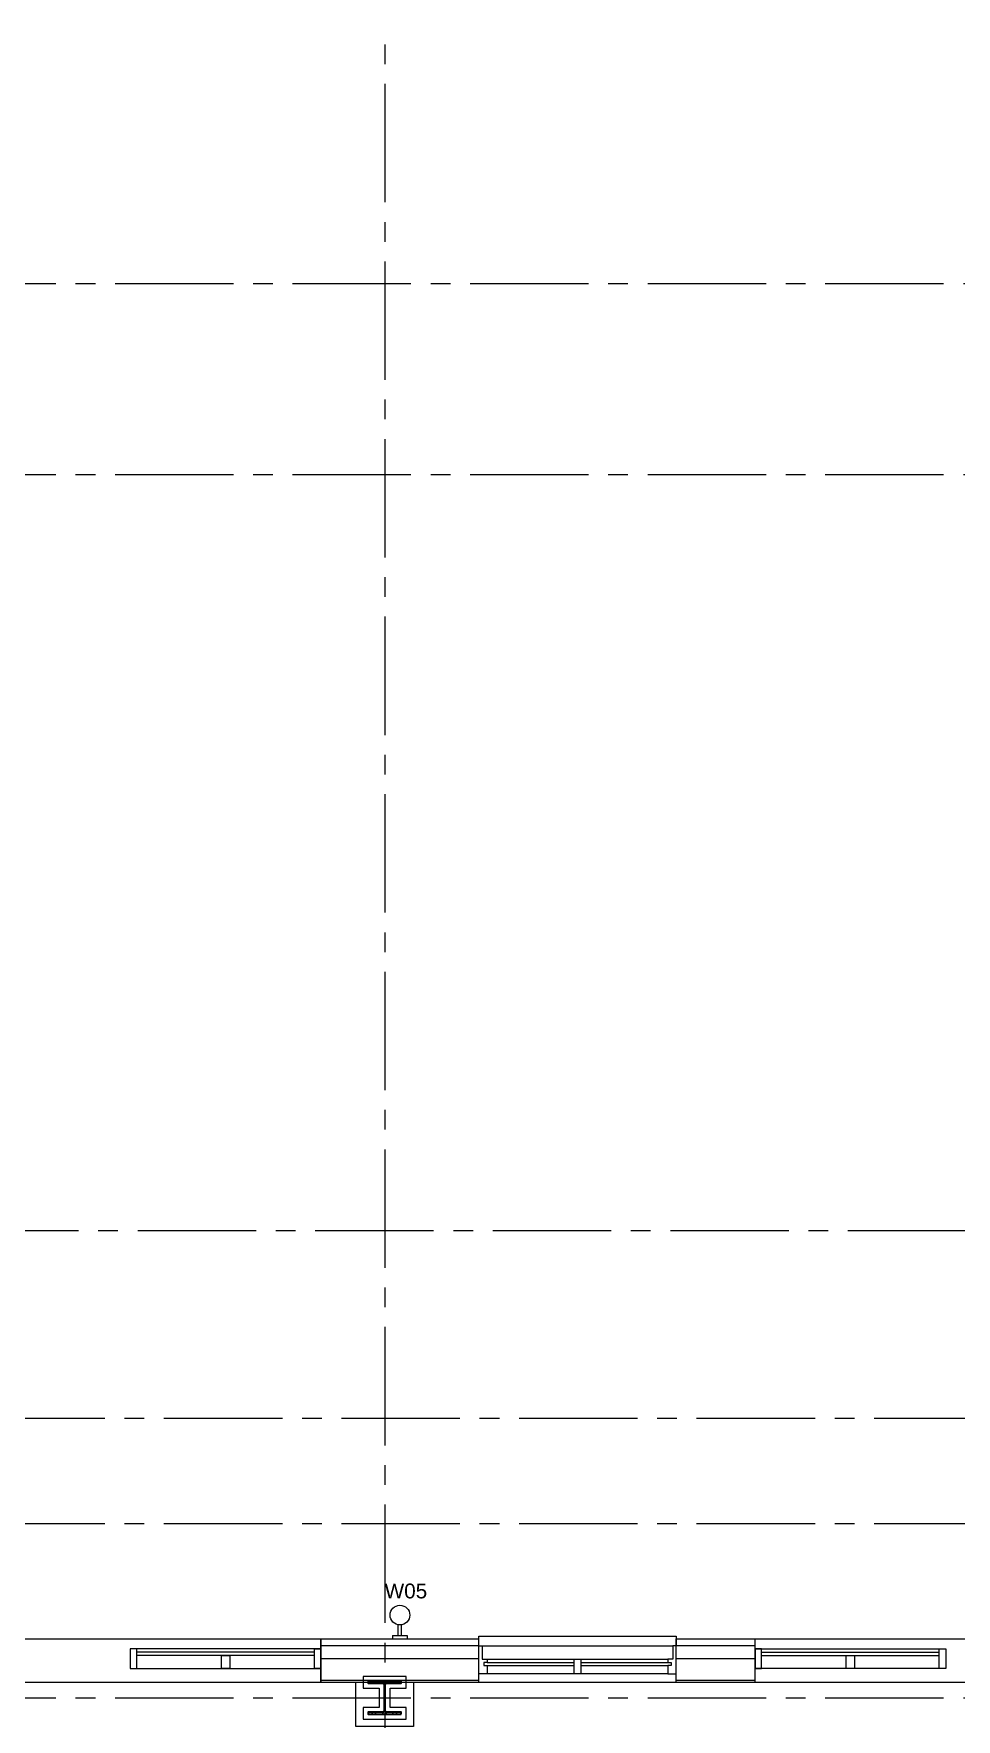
# Model space of a CAD drawing. Header units: inches. Extents: x -3700 to 367, y -844 to 2341.
# Drawn here: x -2687 to -2406, y 680 to 1193 of the extents above; entities that cross this region are included whole.
import ezdxf

# ---------------------------------------------------------------- set-up
doc = ezdxf.new("R2010")
doc.units = ezdxf.units.IN
doc.header["$LTSCALE"] = 48
doc.header["$MEASUREMENT"] = 0
doc.linetypes.add('1112 - 0-Base$0$CENTER2', pattern=[1.125, 0.75, -0.125, 0.125, -0.125])
doc.linetypes.add('1112 - 0-Base$0$HIDDEN', pattern=[0.375, 0.25, -0.125])
for name, color, linetype, lineweight in [('1112 - 0-Base$0$A-Detl-Hatch', 1, 'Continuous', 18), ('1112 - 0-Base$0$S-Detl-Hatch', 1, 'Continuous', 18), ('1112 - 0-Base$0$S-Detl-Wide', 3, 'Continuous', 35)]:
    doc.layers.add(name, color=color, linetype=linetype, lineweight=lineweight)
for name, color, linetype in [('1112 - 0-Base$0$A-Door-Head', 8, 'Continuous'), ('1112 - 0-Base$0$A-Glaz', 6, 'Continuous'), ('1112 - 0-Base$0$A-Glaz-Sill', 8, 'Continuous'), ('1112 - 0-Base$0$A-Grid(3-32)', 8, '1112 - 0-Base$0$CENTER2'), ('1112 - 0-Base$0$A-Wall-Full', 3, 'Continuous'), ('1112 - 0-Base$0$A-Wall-Hatch', 15, 'Continuous'), ('A-Clng-Fixture', 3, 'Continuous')]:
    doc.layers.add(name, color=color, linetype=linetype)
doc.styles.get("Standard").update_dxf_attribs({"font": 'arial.ttf'})

# ---------------------------------------------------------------- blocks, each defined once
blk = doc.blocks.new('CYLINDER WALL LIGHT')
for p, q in [((-2.25, 1), (2.25, 1)), ((-2.25, 1), (-2.25, 0)), ((-2.25, 0), (2.25, 0)), ((-0.5, 1), (-0.5, 4.29)), ((0.5, 1), (0.5, 4.29)), ((2.25, 1), (2.25, 0))]:
    blk.add_line(p, q)
blk.add_circle((0.01, 7.25), 3)
blk.add_attdef('WXX', (-6.36, 12), '', height=4.5)
blk = doc.blocks.new('1112 - 0-Base$0$EXTERIOR WINDOW 4')
at = {"layer": '1112 - 0-Base$0$A-Glaz'}
for p, q in [((3139.62, -8499), (3194.62, -8499)), ((3139.62, -8500), (3166.12, -8500)), ((3139.62, -8501), (3166.12, -8501)), ((3168.12, -8500), (3194.62, -8500)), ((3168.12, -8501), (3194.62, -8501))]:
    blk.add_line(p, q, dxfattribs=at)
for points in [[(3139.62, -8501), (3139.62, -8503.5), (3137.12, -8503.5), (3137.12, -8495), (3138.12, -8495), (3138.12, -8499), (3139.62, -8499), (3139.62, -8500), (3138.62, -8500), (3138.62, -8501), (3139.62, -8501)], [(3194.62, -8501), (3194.62, -8503.5), (3197.12, -8503.5), (3197.12, -8495), (3196.12, -8495), (3196.12, -8499), (3194.62, -8499), (3194.62, -8500), (3195.62, -8500), (3195.62, -8501), (3194.62, -8501)]]:
    blk.add_lwpolyline(points, dxfattribs=at)
blk.add_lwpolyline([(3168.12, -8503.5), (3166.12, -8503.5), (3166.12, -8499), (3168.12, -8499)], close=True, dxfattribs=at)
at = {"layer": '1112 - 0-Base$0$A-Glaz-Sill'}
for p, q in [((3138.12, -8495), (3196.12, -8495)), ((3197.12, -8506.13), (3137.12, -8506.13)), ((3194.62, -8503.5), (3139.62, -8503.5))]:
    blk.add_line(p, q, dxfattribs=at)
blk.add_lwpolyline([(3137.12, -8495), (3137.12, -8492), (3197.12, -8492), (3197.12, -8495)], dxfattribs=at)
blk = doc.blocks.new('1112 - 0-Base$0$1ST FLOOR CORE & SHELL')
at = {"layer": '1112 - 0-Base$0$A-Glaz'}
for p, q in [((3083.12, -8496.88), (3029.12, -8496.88)), ((3083.12, -8497.88), (3029.12, -8497.88)), ((3219.13, -8496.88), (3273.13, -8496.88)), ((3219.13, -8497.88), (3273.13, -8497.88))]:
    blk.add_line(p, q, dxfattribs=at)
for points in [[(3027.12, -8501.88), (3029.12, -8501.88), (3029.12, -8495.88), (3027.12, -8495.88)], [(3054.87, -8497.88), (3057.37, -8497.88), (3057.37, -8501.88), (3054.87, -8501.88)], [(3085.12, -8501.88), (3083.12, -8501.88), (3083.12, -8495.88), (3085.12, -8495.88)], [(3217.13, -8501.88), (3219.13, -8501.88), (3219.13, -8495.88), (3217.13, -8495.88)], [(3244.88, -8497.88), (3247.38, -8497.88), (3247.38, -8501.88), (3244.88, -8501.88)], [(3275.13, -8501.88), (3273.13, -8501.88), (3273.13, -8495.88), (3275.13, -8495.88)]]:
    blk.add_lwpolyline(points, close=True, dxfattribs=at)
at = {"layer": '1112 - 0-Base$0$A-Glaz-Sill'}
for p, q in [((3085.12, -8495.88), (3029.12, -8495.88)), ((3217.13, -8495.88), (3273.13, -8495.88)), ((3029.12, -8501.88), (3085.12, -8501.88)), ((3273.13, -8501.88), (3217.13, -8501.88))]:
    blk.add_line(p, q, dxfattribs=at)
at = {"layer": '1112 - 0-Base$0$A-Wall-Full'}
for p, q in [((3085.12, -8492.88), (3133.12, -8492.88)), ((3085.12, -8506.13), (3085.12, -8492.88)), ((3133.12, -8506.13), (3133.12, -8492.88)), ((3193.12, -8492.88), (3217.13, -8492.88)), ((3193.12, -8506.13), (3193.12, -8492.88)), ((3217.13, -8506.13), (3217.13, -8492.88)), ((3133.12, -8506.13), (3085.12, -8506.13)), ((3217.13, -8506.13), (3193.12, -8506.13))]:
    blk.add_line(p, q, dxfattribs=at)
at = {"layer": '1112 - 0-Base$0$A-Wall-Hatch'}
for p, q in [((3085.12, -8494.88), (3133.12, -8494.88)), ((3193.12, -8494.88), (3217.13, -8494.88)), ((3133.12, -8498.88), (3085.12, -8498.88)), ((3217.13, -8498.88), (3193.12, -8498.88)), ((3133.12, -8505.5), (3085.12, -8505.5)), ((3217.13, -8505.5), (3193.12, -8505.5))]:
    blk.add_line(p, q, dxfattribs=at)
blk.add_blockref('1112 - 0-Base$0$EXTERIOR WINDOW 4', (-4, 0))
blk = doc.blocks.new('*U28')
at = {"layer": '1112 - 0-Base$0$A-Detl-Hatch'}
h = blk.add_hatch(dxfattribs=at)
h.set_pattern_fill('ANSI32', color=256, scale=6, style=0)
h.set_pattern_definition([(45, (0, -4.99), (-1.591, 1.591), []), (45, (1.0607, -4.99), (-1.591, 1.591), [])])
edge = h.paths.add_edge_path()
edge.add_line((5, -9.98), (5, -9.42))
edge.add_line((5, -9.42), (0.67, -9.42))
edge.add_arc((0.67, -8.92), 0.5, 180, 270, ccw=False)
edge.add_line((0.17, -8.92), (0.17, -1.06))
edge.add_arc((0.67, -1.06), 0.5, 90, 180, ccw=False)
edge.add_line((0.67, -0.56), (5, -0.56))
edge.add_line((5, -0.56), (5, 0))
edge.add_line((5, 0), (-5, 0))
edge.add_line((-5, 0), (-5, -0.56))
edge.add_line((-5, -0.56), (-0.67, -0.56))
edge.add_arc((-0.67, -1.06), 0.5, 0, 90, ccw=False)
edge.add_line((-0.17, -1.06), (-0.17, -8.92))
edge.add_arc((-0.67, -8.92), 0.5, -90, 0, ccw=False)
edge.add_line((-0.67, -9.42), (-5, -9.42))
edge.add_line((-5, -9.42), (-5, -9.98))
edge.add_line((-5, -9.98), (5, -9.98))
at = {"color": 0, "linetype": 'ByBlock'}
blk.add_lwpolyline([(5, -9.98), (5, -9.42), (0.67, -9.42, -0.414214), (0.17, -8.92), (0.17, -1.06, -0.414214), (0.67, -0.56), (5, -0.56), (5, 0), (-5, 0), (-5, -0.56), (-0.67, -0.56, -0.414214), (-0.17, -1.06), (-0.17, -8.92, -0.414214), (-0.67, -9.42), (-5, -9.42), (-5, -9.98)], format="xyb", close=True, dxfattribs=at)
blk = doc.blocks.new('1112 - 0-Base$0$W10x49')
at = {"layer": '1112 - 0-Base$0$S-Detl-Hatch'}
blk.add_lwpolyline([(14011.1, -7309.78), (14011.1, -7306.22), (14006.27, -7306.22), (14006.27, -7300.36), (14011.1, -7300.36), (14011.1, -7296.8), (13998.1, -7296.8), (13998.1, -7300.36), (14002.93, -7300.36), (14002.93, -7306.22), (13998.1, -7306.22), (13998.1, -7309.78)], close=True, dxfattribs=at)
at = {"layer": '1112 - 0-Base$0$S-Detl-Wide'}
blk.add_blockref('*U28', (14004.6, -7298.3), dxfattribs=at)
blk = doc.blocks.new('1112 - 0-Base$0$1ST FLOOR - STRUCTURAL GRID')
at = {"layer": '1112 - 0-Base$0$A-Grid(3-32)'}
for p, q in [((3104.5, -7426.01), (3104.5, -9520.75)), ((2104.5, -8080.75), (5927.38, -8080.75)), ((2104.5, -8138.75), (5927.38, -8138.75)), ((5927.38, -8368.75), (2104.5, -8368.75)), ((2119.38, -8425.75), (5912.5, -8425.75)), ((2119.38, -8457.75), (5912.5, -8457.75)), ((2104.5, -8510.75), (5927.38, -8510.75))]:
    blk.add_line(p, q, dxfattribs=at)
blk.add_blockref('1112 - 0-Base$0$W10x49', (-10900.1, -1207.46))

msp = doc.modelspace()

# ---------------------------------------------------------------- linework, layer by layer
at = {"layer": '1112 - 0-Base$0$A-Door-Head'}
for points in [[(-2695.38, 704.87), (-2599.38, 704.87), (-2599.38, 691.62), (-2695.38, 691.62)], [(-2467.37, 704.87), (-2371.37, 704.87), (-2371.37, 691.62), (-2467.37, 691.62)]]:
    msp.add_lwpolyline(points, close=True, dxfattribs=at)
at = {"layer": '1112 - 0-Base$0$A-Wall-Full'}
msp.add_lwpolyline([(-2571.25, 691.62), (-2571.25, 678.26), (-2588.75, 678.26), (-2588.75, 691.62)], dxfattribs=at)

# ---------------------------------------------------------------- block references
at = {"linetype": '1112 - 0-Base$0$HIDDEN'}
msp.add_blockref('1112 - 0-Base$0$1ST FLOOR - STRUCTURAL GRID', (-5684.5, 9197.75), dxfattribs=at)
msp.add_blockref('1112 - 0-Base$0$1ST FLOOR CORE & SHELL', (-5684.5, 9197.75))
at = {"layer": 'A-Clng-Fixture'}
ref = msp.add_blockref('CYLINDER WALL LIGHT', (-2575.37, 704.87), dxfattribs=at)
ref.add_attrib('WXX', 'W05', (-2580, 717.21), dxfattribs={"layer": '0', "height": 4.5})

doc.saveas('drawing.dxf')
